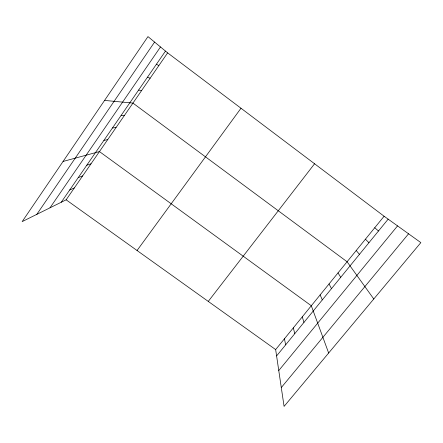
<?xml version="1.0" encoding="UTF-8"?>
<svg xmlns="http://www.w3.org/2000/svg" width="443" height="443" viewBox="0 0 443 443"><rect width="100%" height="100%" fill="white"/><g stroke="black" fill="none" stroke-linecap="round" stroke-linejoin="round"><path stroke-width="0.66" d="M36.813 214.351L154.585 42.079M49.998 207.811L160.482 46.958M61.261 202.224L165.483 51.095M66.134 199.81L167.637 52.878L147.968 36.603L22.15 221.622L66.134 199.81L275.657 349.588L284.079 406.397L420.85 242.614L384.098 216.239L167.637 52.878M137.053 250.5L240.998 108.242M208.265 301.412L314.569 163.766M275.657 349.588L384.098 216.239M276.598 355.934L388.162 219.152M278.769 370.553L397.554 225.891M281.288 387.575L408.568 233.799M69.689 190.003L74.358 187.91M78.195 177.671L82.647 175.904M86.773 165.228L91.014 163.799M63.067 161.451L99.453 151.578L311.302 305.753L328.656 353.021M103.917 140.37L107.715 139.617M112.478 127.961L116.049 127.551M121.111 115.435L124.461 115.374M104.57 100.417L132.944 103.097L347.085 261.752L373.776 298.986M138.615 90.051L141.5 90.71M147.491 77.182L150.133 78.212M156.445 64.196L158.843 65.597M374.723 227.763L378.505 230.991M365.431 239.187L368.936 242.725M356.216 250.522L359.45 254.354M338.026 272.894L340.722 277.312M329.044 283.941L331.48 288.648M320.134 294.894L322.316 299.883M302.276 316.856L303.953 322.399M293.327 327.859L294.756 333.673M284.456 338.768L285.641 344.853"/></g></svg>
